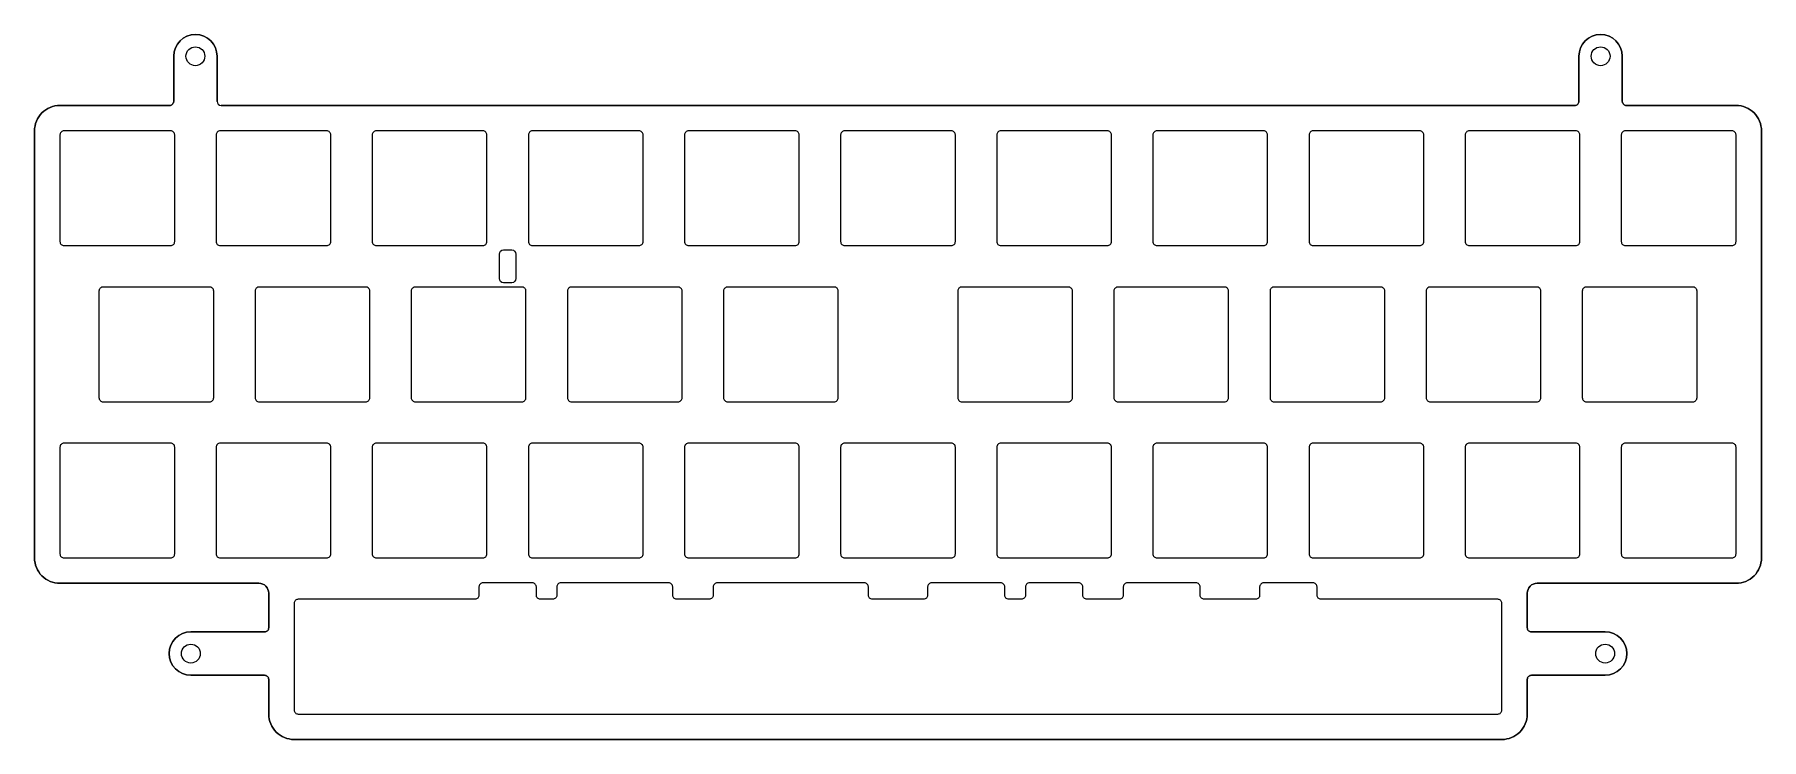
# Model space of a CAD drawing. Header units: millimetres. Extents: x -1 to 210, y -77 to 9.
import ezdxf

# ---------------------------------------------------------------- set-up
doc = ezdxf.new("R2010")
doc.units = ezdxf.units.MM
doc.layers.get('0').update_dxf_attribs({"linetype": 'CONTINUOUS'})

msp = doc.modelspace()

# ---------------------------------------------------------------- linework, layer by layer
for p, q in [((56.150142, -20.550246), (56.150142, -17.550222)), ((56.650028, -17.049983), (57.650154, -17.049983)), ((58.15004, -17.550222), (58.15004, -20.550246)), ((57.650154, -21.050133), (56.650028, -21.050133))]:
    msp.add_line(p, q)
for points in [[(21.7, 6.575), (21.7, 1.075), (21.7, 6.575, 1), (16.4, 6.575, -1)], [(187.85, 6.575, -1), (193.15, 6.575), (193.15, 1.075), (193.15, 6.575, 1)], [(2.525, 0.575), (15.9, 0.575, 0.4142135624), (16.4, 1.075), (16.4, 6.575), (16.4, 1.075, -0.4142135624), (15.9, 0.575)], [(187.35, 0.575, 0.4142135624), (187.85, 1.075), (187.85, 6.575), (187.85, 1.075, -0.4142135624)], [(2.525, -57.725, -0.4142135624), (-0.575, -54.625), (-0.575, -2.525, -0.4142135624), (2.525, 0.575, 0.4142135624), (-0.575, -2.525), (-0.575, -54.625, 0.4142135624)], [(193.15, 1.075, 0.4142135624), (193.65, 0.575), (207.025, 0.575, -0.4142135624), (210.125, -2.525), (210.125, -54.625, -0.4142135624), (207.025, -57.725), (182.75, -57.725, 0.4142135624), (181.55, -58.925), (181.55, -63.15), (181.55, -58.925, -0.4142135624), (182.75, -57.725), (207.025, -57.725, 0.4142135624), (210.125, -54.625), (210.125, -2.525, 0.4142135624), (207.025, 0.575), (193.65, 0.575, -0.4142135624)], [(16.525, -3.025, 0.4142135624), (16.025, -2.525), (3.025, -2.525, 0.4142135624), (2.525, -3.025), (2.525, -16.025, 0.4142135624), (3.025, -16.525), (16.025, -16.525, 0.4142135624), (16.525, -16.025)], [(22.075, -2.525, 0.4142135624), (21.575, -3.025), (21.575, -16.025, 0.4142135624), (22.075, -16.525), (35.075, -16.525, 0.4142135624), (35.575, -16.025), (35.575, -3.025, 0.4142135624), (35.075, -2.525)], [(41.125, -16.525), (54.125, -16.525, 0.4142135624), (54.625, -16.025), (54.625, -3.025, 0.4142135624), (54.125, -2.525), (41.125, -2.525, 0.4142135624), (40.625, -3.025), (40.625, -16.025, 0.4142135624)], [(59.675, -16.025, 0.4142135624), (60.175, -16.525), (73.175, -16.525, 0.4142135624), (73.675, -16.025), (73.675, -3.025, 0.4142135624), (73.175, -2.525), (60.175, -2.525, 0.4142135624), (59.675, -3.025)], [(92.725, -3.025, 0.4142135624), (92.225, -2.525), (79.225, -2.525, 0.4142135624), (78.725, -3.025), (78.725, -16.025, 0.4142135624), (79.225, -16.525), (92.225, -16.525, 0.4142135624), (92.725, -16.025)], [(97.775, -16.025, 0.4142135624), (98.275, -16.525), (111.275, -16.525, 0.4142135624), (111.775, -16.025), (111.775, -3.025, 0.4142135624), (111.275, -2.525), (98.275, -2.525, 0.4142135624), (97.775, -3.025)], [(116.825, -16.025, 0.4142135624), (117.325, -16.525), (130.325, -16.525, 0.4142135624), (130.825, -16.025), (130.825, -3.025, 0.4142135624), (130.325, -2.525), (117.325, -2.525, 0.4142135624), (116.825, -3.025)], [(135.875, -3.025), (135.875, -16.025, 0.4142135624), (136.375, -16.525), (149.375, -16.525, 0.4142135624), (149.875, -16.025), (149.875, -3.025, 0.4142135624), (149.375, -2.525), (136.375, -2.525, 0.4142135624)], [(168.925, -16.025), (168.925, -3.025, 0.4142135624), (168.425, -2.525), (155.425, -2.525, 0.4142135624), (154.925, -3.025), (154.925, -16.025, 0.4142135624), (155.425, -16.525), (168.425, -16.525, 0.4142135624)], [(187.475, -2.525), (174.475, -2.525, 0.4142135624), (173.975, -3.025), (173.975, -16.025, 0.4142135624), (174.475, -16.525), (187.475, -16.525, 0.4142135624), (187.975, -16.025), (187.975, -3.025, 0.4142135624)], [(193.025, -3.025), (193.025, -16.025, 0.4142135624), (193.525, -16.525), (206.525, -16.525, 0.4142135624), (207.025, -16.025), (207.025, -3.025, 0.4142135624), (206.525, -2.525), (193.525, -2.525, 0.4142135624)], [(7.7875, -21.575, 0.4142135624), (7.2875, -22.075), (7.2875, -35.075, 0.4142135624), (7.7875, -35.575), (20.7875, -35.575, 0.4142135624), (21.2875, -35.075), (21.2875, -22.075, 0.4142135624), (20.7875, -21.575)], [(40.3375, -22.075, 0.4142135624), (39.8375, -21.575), (26.8375, -21.575, 0.4142135624), (26.3375, -22.075), (26.3375, -35.075, 0.4142135624), (26.8375, -35.575), (39.8375, -35.575, 0.4142135624), (40.3375, -35.075)], [(58.8875, -21.575), (45.8875, -21.575, 0.4142135624), (45.3875, -22.075), (45.3875, -35.075, 0.4142135624), (45.8875, -35.575), (58.8875, -35.575, 0.4142135624), (59.3875, -35.075), (59.3875, -22.075, 0.4142135624)], [(78.4375, -22.075, 0.4142135624), (77.9375, -21.575), (64.9375, -21.575, 0.4142135624), (64.4375, -22.075), (64.4375, -35.075, 0.4142135624), (64.9375, -35.575), (77.9375, -35.575, 0.4142135624), (78.4375, -35.075)], [(83.4875, -22.075), (83.4875, -35.075, 0.4142135624), (83.9875, -35.575), (96.9875, -35.575, 0.4142135624), (97.4875, -35.075), (97.4875, -22.075, 0.4142135624), (96.9875, -21.575), (83.9875, -21.575, 0.4142135624)], [(112.0625, -35.075, 0.4142135624), (112.5625, -35.575), (125.5625, -35.575, 0.4142135624), (126.0625, -35.075), (126.0625, -22.075, 0.4142135624), (125.5625, -21.575), (112.5625, -21.575, 0.4142135624), (112.0625, -22.075)], [(131.1125, -22.075), (131.1125, -35.075, 0.4142135624), (131.6125, -35.575), (144.6125, -35.575, 0.4142135624), (145.1125, -35.075), (145.1125, -22.075, 0.4142135624), (144.6125, -21.575), (131.6125, -21.575, 0.4142135624)], [(150.1625, -35.075, 0.4142135624), (150.6625, -35.575), (163.6625, -35.575, 0.4142135624), (164.1625, -35.075), (164.1625, -22.075, 0.4142135624), (163.6625, -21.575), (150.6625, -21.575, 0.4142135624), (150.1625, -22.075)], [(169.2125, -35.075, 0.4142135624), (169.7125, -35.575), (182.7125, -35.575, 0.4142135624), (183.2125, -35.075), (183.2125, -22.075, 0.4142135624), (182.7125, -21.575), (169.7125, -21.575, 0.4142135624), (169.2125, -22.075)], [(188.2625, -35.075, 0.4142135624), (188.7625, -35.575), (201.7625, -35.575, 0.4142135624), (202.2625, -35.075), (202.2625, -22.075, 0.4142135624), (201.7625, -21.575), (188.7625, -21.575, 0.4142135624), (188.2625, -22.075)], [(16.025, -40.625), (3.025, -40.625, 0.4142135624), (2.525, -41.125), (2.525, -54.125, 0.4142135624), (3.025, -54.625), (16.025, -54.625, 0.4142135624), (16.525, -54.125), (16.525, -41.125, 0.4142135624)], [(22.075, -40.625, 0.4142135624), (21.575, -41.125), (21.575, -54.125, 0.4142135624), (22.075, -54.625), (35.075, -54.625, 0.4142135624), (35.575, -54.125), (35.575, -41.125, 0.4142135624), (35.075, -40.625)], [(41.125, -40.625, 0.4142135624), (40.625, -41.125), (40.625, -54.125, 0.4142135624), (41.125, -54.625), (54.125, -54.625, 0.4142135624), (54.625, -54.125), (54.625, -41.125, 0.4142135624), (54.125, -40.625)], [(73.675, -54.125), (73.675, -41.125, 0.4142135624), (73.175, -40.625), (60.175, -40.625, 0.4142135624), (59.675, -41.125), (59.675, -54.125, 0.4142135624), (60.175, -54.625), (73.175, -54.625, 0.4142135624)], [(78.725, -54.125, 0.4142135624), (79.225, -54.625), (92.225, -54.625, 0.4142135624), (92.725, -54.125), (92.725, -41.125, 0.4142135624), (92.225, -40.625), (79.225, -40.625, 0.4142135624), (78.725, -41.125)], [(111.775, -41.125, 0.4142135624), (111.275, -40.625), (98.275, -40.625, 0.4142135624), (97.775, -41.125), (97.775, -54.125, 0.4142135624), (98.275, -54.625), (111.275, -54.625, 0.4142135624), (111.775, -54.125)], [(117.325, -40.625, 0.4142135624), (116.825, -41.125), (116.825, -54.125, 0.4142135624), (117.325, -54.625), (130.325, -54.625, 0.4142135624), (130.825, -54.125), (130.825, -41.125, 0.4142135624), (130.325, -40.625)], [(135.875, -54.125, 0.4142135624), (136.375, -54.625), (149.375, -54.625, 0.4142135624), (149.875, -54.125), (149.875, -41.125, 0.4142135624), (149.375, -40.625), (136.375, -40.625, 0.4142135624), (135.875, -41.125)], [(155.425, -54.625), (168.425, -54.625, 0.4142135624), (168.925, -54.125), (168.925, -41.125, 0.4142135624), (168.425, -40.625), (155.425, -40.625, 0.4142135624), (154.925, -41.125), (154.925, -54.125, 0.4142135624)], [(173.975, -41.125), (173.975, -54.125, 0.4142135624), (174.475, -54.625), (187.475, -54.625, 0.4142135624), (187.975, -54.125), (187.975, -41.125, 0.4142135624), (187.475, -40.625), (174.475, -40.625, 0.4142135624)], [(207.025, -41.125, 0.4142135624), (206.525, -40.625), (193.525, -40.625, 0.4142135624), (193.025, -41.125), (193.025, -54.125, 0.4142135624), (193.525, -54.625), (206.525, -54.625, 0.4142135624), (207.025, -54.125)], [(27.5, -63.65, 0.4142135624), (28, -63.15), (28, -58.925, 0.4142135624), (26.8, -57.725), (2.525, -57.725), (26.8, -57.725, -0.4142135624), (28, -58.925), (28, -63.15, -0.4142135624)], [(77.287, -59.175), (77.287, -58.175, 0.4142135624), (76.787, -57.675), (63.64325, -57.675, 0.4142135624), (63.14325, -58.175), (63.14325, -59.175, -0.4142135624), (62.64325, -59.675), (61.15, -59.675, -0.4142135624), (60.65, -59.175), (60.65, -58.175, 0.4142135624), (60.15, -57.675), (54.15, -57.675, 0.4142135624), (53.65, -58.175), (53.65, -59.175, -0.4142135624), (53.15, -59.675), (31.6, -59.675, 0.4142135624), (31.1, -60.175), (31.1, -73.175, 0.4142135624), (31.6, -73.675), (177.95, -73.675, 0.4142135624), (178.45, -73.175), (178.45, -60.175, 0.4142135624), (177.95, -59.675), (156.4, -59.675, -0.4142135624), (155.9, -59.175), (155.9, -58.175, 0.4142135624), (155.4, -57.675), (149.4, -57.675, 0.4142135624), (148.9, -58.175), (148.9, -59.175, -0.4142135624), (148.4, -59.675), (142.14425, -59.675, -0.4142135624), (141.64425, -59.175), (141.64425, -58.175, 0.4142135624), (141.14425, -57.675), (132.763, -57.675, 0.4142135624), (132.263, -58.175), (132.263, -59.175, -0.4142135624), (131.763, -59.675), (127.825, -59.675, -0.4142135624), (127.325, -59.175), (127.325, -58.175, 0.4142135624), (126.825, -57.675), (120.825, -57.675, 0.4142135624), (120.325, -58.175), (120.325, -59.175, -0.4142135624), (119.825, -59.675), (118.3, -59.675, -0.4142135624), (117.8, -59.175), (117.8, -58.175, 0.4142135624), (117.3, -57.675), (108.887, -57.675, 0.4142135624), (108.387, -58.175), (108.387, -59.175, -0.4142135624), (107.887, -59.675), (101.663, -59.675, -0.4142135624), (101.163, -59.175), (101.163, -58.175, 0.4142135624), (100.663, -57.675), (82.725, -57.675, 0.4142135624), (82.225, -58.175), (82.225, -59.175, -0.4142135624), (81.725, -59.675), (77.787, -59.675, -0.4142135624)], [(82.225, -59.175, -0.4142135624), (81.725, -59.675), (77.787, -59.675, -0.4142135624), (77.287, -59.175), (77.287, -58.175, 0.4142135624), (76.787, -57.675), (63.64325, -57.675, 0.4142135624), (63.14325, -58.175), (63.14325, -59.175, -0.4142135624), (62.64325, -59.675), (61.15, -59.675, -0.4142135624), (60.65, -59.175), (60.65, -58.175, 0.4142135624), (60.15, -57.675), (54.15, -57.675, 0.4142135624), (53.65, -58.175), (53.65, -59.175, -0.4142135624), (53.15, -59.675), (31.6, -59.675, 0.4142135624), (31.1, -60.175), (31.1, -73.175, 0.4142135624), (31.6, -73.675), (177.95, -73.675, 0.4142135624), (178.45, -73.175), (178.45, -60.175, 0.4142135624), (177.95, -59.675), (156.4, -59.675, -0.4142135624), (155.9, -59.175), (155.9, -58.175, 0.4142135624), (155.4, -57.675), (149.4, -57.675, 0.4142135624), (148.9, -58.175), (148.9, -59.175, -0.4142135624), (148.4, -59.675), (142.14425, -59.675, -0.4142135624), (141.64425, -59.175), (141.64425, -58.175, 0.4142135624), (141.14425, -57.675), (132.763, -57.675, 0.4142135624), (132.263, -58.175), (132.263, -59.175, -0.4142135624), (131.763, -59.675), (127.825, -59.675, -0.4142135624), (127.325, -59.175), (127.325, -58.175, 0.4142135624), (126.825, -57.675), (120.825, -57.675, 0.4142135624), (120.325, -58.175), (120.325, -59.175, -0.4142135624), (119.825, -59.675), (118.3, -59.675, -0.4142135624), (117.8, -59.175), (117.8, -58.175, 0.4142135624), (117.3, -57.675), (108.887, -57.675, 0.4142135624), (108.387, -58.175), (108.387, -59.175, -0.4142135624), (107.887, -59.675), (101.663, -59.675, -0.4142135624), (101.163, -59.175), (101.163, -58.175, 0.4142135624), (100.663, -57.675), (82.725, -57.675, 0.4142135624), (82.225, -58.175)], [(181.55, -63.15, 0.4142135624), (182.05, -63.65), (191.05, -63.65), (182.05, -63.65, -0.4142135624)], [(18.5, -68.95, -1), (18.5, -63.65, 1)], [(191.05, -68.95, 1), (191.05, -63.65, -1)], [(28, -69.45, 0.4142135624), (27.5, -68.95, -0.4142135624)], [(182.05, -68.95, 0.4142135624), (181.55, -69.45), (181.55, -73.675, -0.4142135624), (178.45, -76.775, 0.4142135624), (181.55, -73.675), (181.55, -69.45, -0.4142135624)], [(31.1, -76.775, -0.4142135624), (28, -73.675, 0.4142135624)]]:
    msp.add_lwpolyline(points, format="xyb", close=True)
for points in [[(22.2, 0.575), (187.35, 0.575)], [(18.5, -63.65), (27.5, -63.65)], [(18.5, -68.95), (27.5, -68.95)], [(28, -73.675), (28, -69.45)], [(191.05, -68.95), (182.05, -68.95)], [(178.45, -76.775), (31.1, -76.775)]]:
    msp.add_lwpolyline(points, close=True)
for centre in [(19.05, 6.575), (19.05, 6.575), (190.5, 6.575), (190.5, 6.575), (18.5, -66.3), (18.5, -66.3), (191.05, -66.3), (191.05, -66.3)]:
    msp.add_circle(centre, 1.15)
msp.add_arc((22.2, 1.075), 0.5, 180, 270)
for points in [[(56.150142, -17.550222), (56.150142, -17.273997), (56.374156, -17.049983), (56.650028, -17.049983)], [(57.650154, -17.049983), (57.926379, -17.049983), (58.15004, -17.273997), (58.15004, -17.550222)], [(56.650028, -21.050133), (56.374156, -21.050133), (56.150142, -20.826119), (56.150142, -20.550246)], [(58.15004, -20.550246), (58.15004, -20.826119), (57.926379, -21.050133), (57.650154, -21.050133)]]:
    msp.add_open_spline(points, degree=3)

doc.saveas('drawing.dxf')
